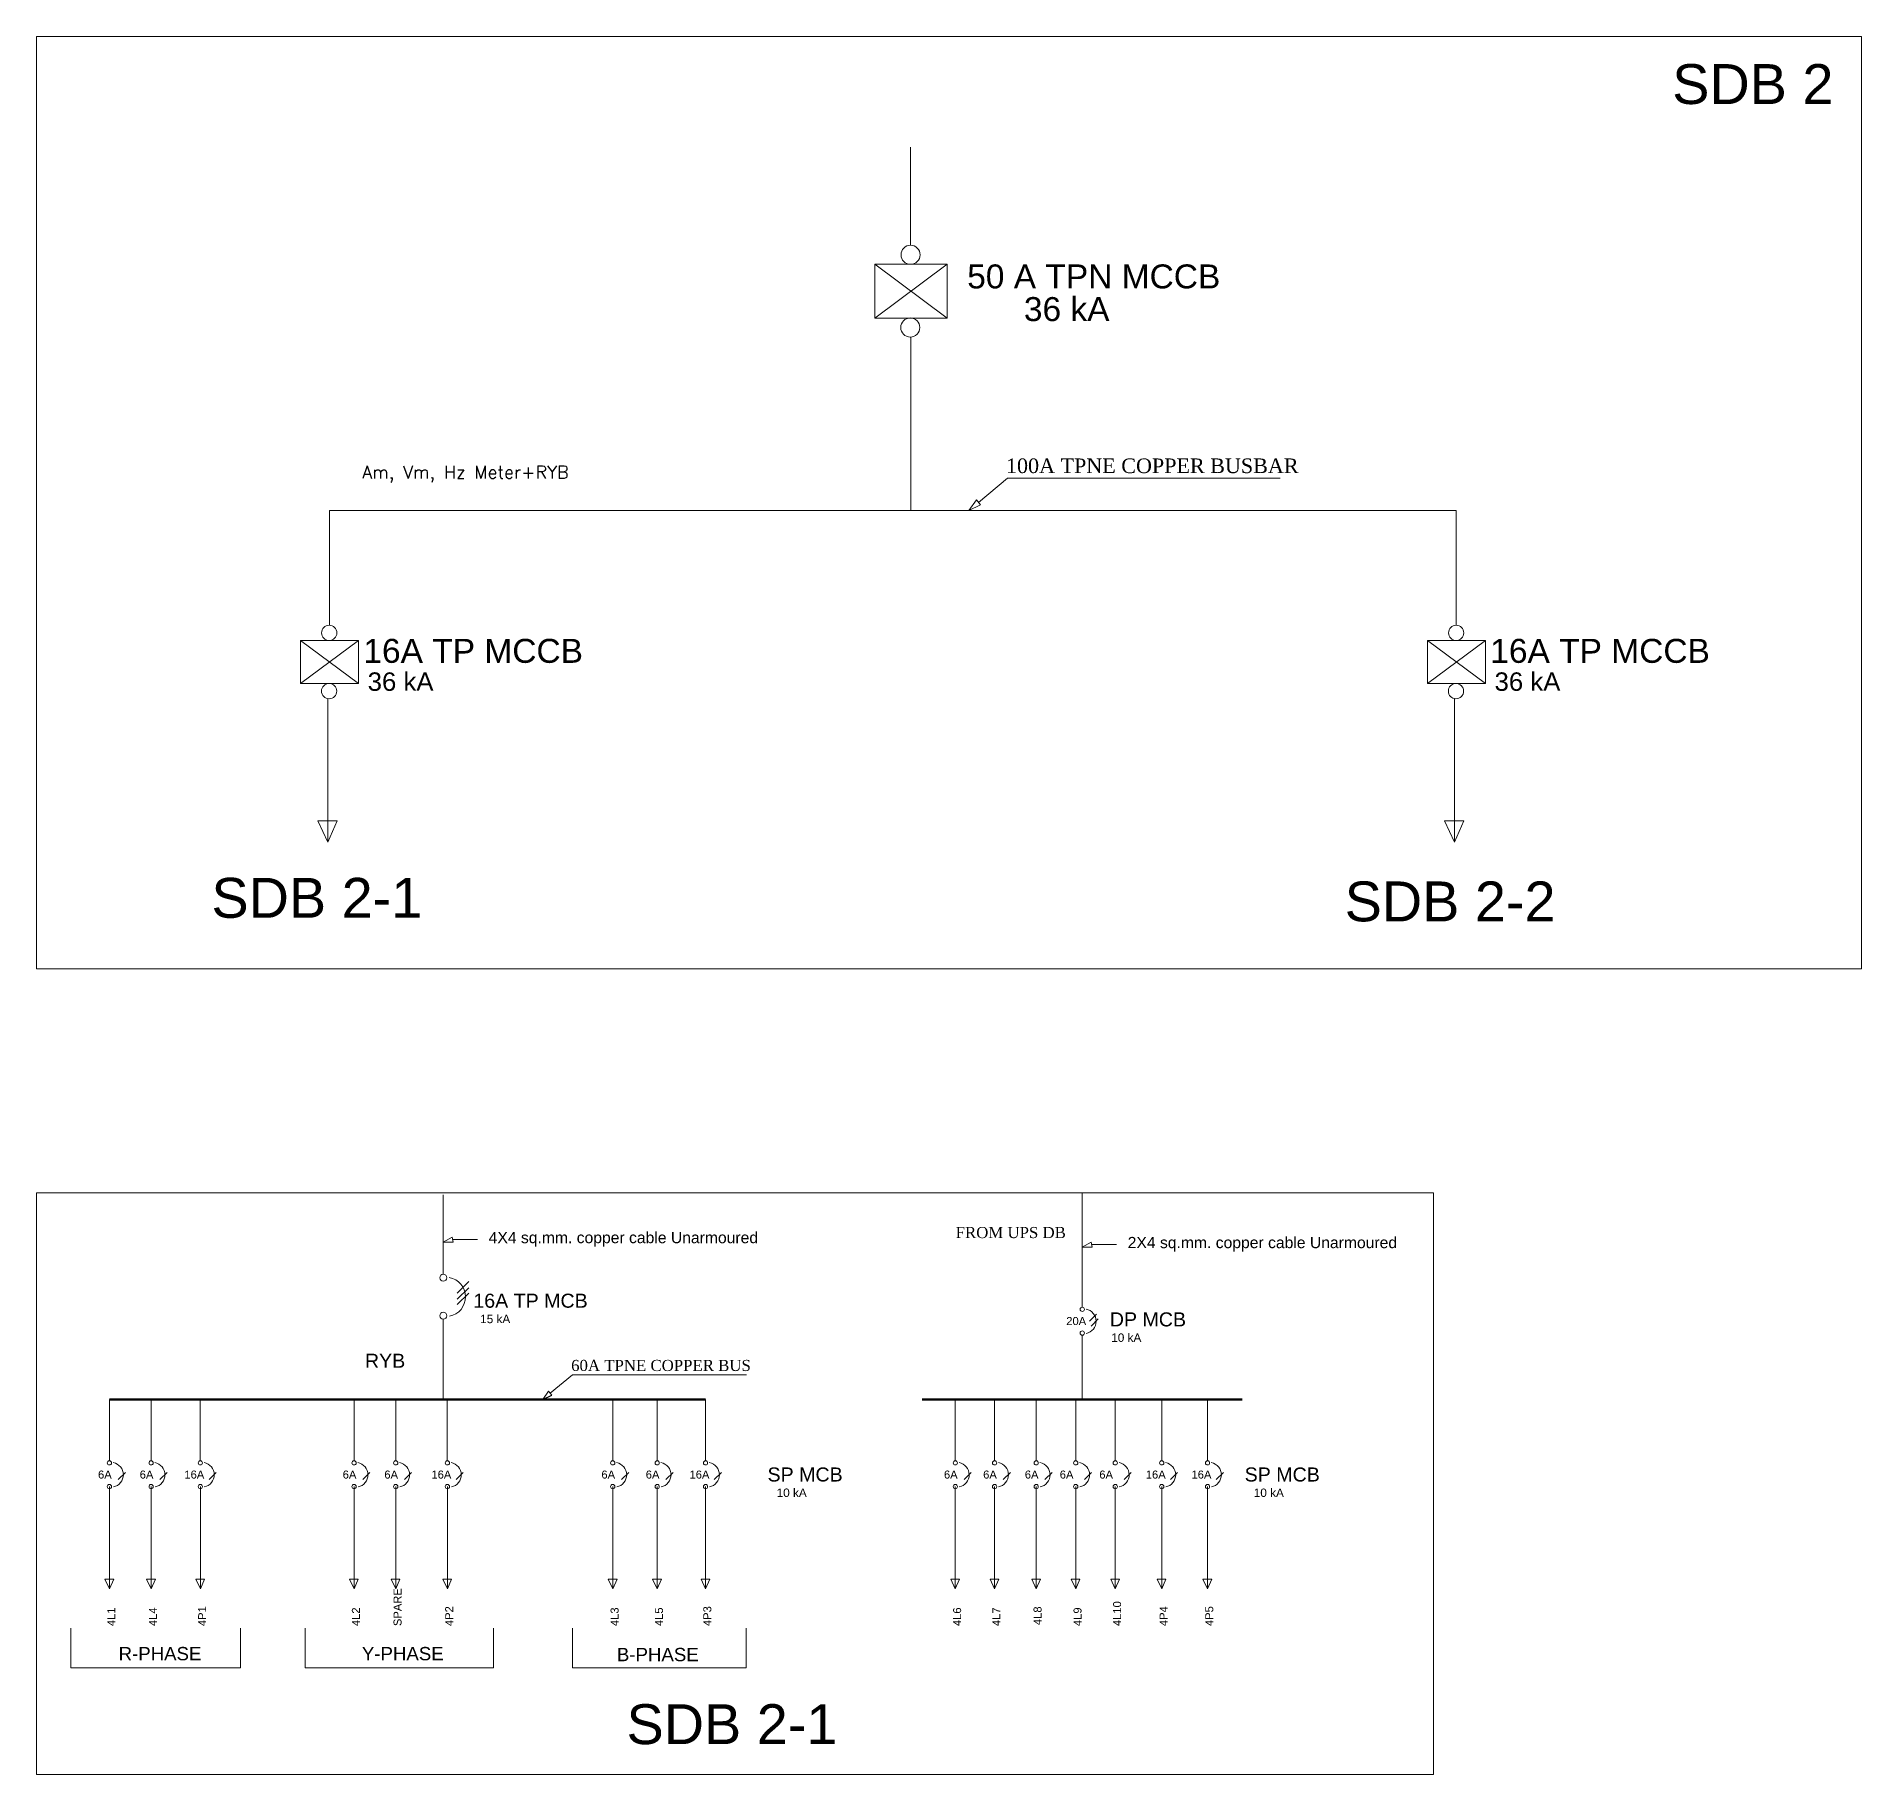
# Model space of a CAD drawing. Header units: millimetres. Extents: x 2390631 to 3136749, y 3674522 to 3929111.
# Drawn here: x 3067778 to 3136749, y 3789909 to 3855617 of the extents above; entities that cross this region are included whole.
import ezdxf

# ---------------------------------------------------------------- set-up
doc = ezdxf.new("R2010")
doc.units = ezdxf.units.MM
doc.header["$MEASUREMENT"] = 0
doc.layers.add('7 POWER PT WIRING', color=3, linetype='Continuous', lineweight=25)
doc.layers.add('Singleline', color=82, linetype='Continuous', lineweight=20)
doc.styles.add('ARIAL', font='arial.ttf')
doc.styles.add('MM', font='dutch.ttf')
doc.styles.add('ordinary', font='romans.shx')
doc.styles.add('ROOM', font='arial.ttf')

msp = doc.modelspace()

# ---------------------------------------------------------------- linework, layer by layer
at = {"layer": '7 POWER PT WIRING'}
msp.add_line((3086911, 3804087), (3087255, 3804247), dxfattribs=at)
at = {"layer": 'Singleline', "ltscale": 3}
for p, q in [((3136749, 3855617), (3067778, 3855617)), ((3067778, 3855617), (3067778, 3820375)), ((3136749, 3820375), (3136749, 3855617)), ((3067778, 3820375), (3136749, 3820375)), ((3120570, 3811900), (3067778, 3811900)), ((3067778, 3811900), (3067778, 3789909)), ((3120570, 3789909), (3120570, 3811900)), ((3067778, 3789909), (3120570, 3789909))]:
    msp.add_line(p, q, dxfattribs=at)
at = {"layer": 'Singleline'}
for p, q in [((3100812, 3847726), (3100812, 3851428)), ((3099456, 3844967), (3102199, 3847004)), ((3102199, 3844967), (3099456, 3847004)), ((3100827, 3837696), (3100827, 3844255)), ((3078848, 3837696), (3121430, 3837696)), ((3103298, 3838102), (3103008, 3837696)), ((3103460, 3837906), (3103008, 3837696)), ((3077759, 3831151), (3079953, 3832781)), ((3079953, 3831151), (3077759, 3832781)), ((3120347, 3831151), (3122541, 3832781)), ((3122541, 3831151), (3120347, 3832781)), ((3083150, 3808820), (3083150, 3811825)), ((3083481, 3810224), (3083150, 3810037)), ((3083530, 3810037), (3083150, 3810037)), ((3107630, 3810036), (3107300, 3809849)), ((3107679, 3809849), (3107300, 3809849)), ((3083149, 3804087), (3083150, 3806788)), ((3083150, 3805873), (3083150, 3807126)), ((3087132, 3804396), (3086911, 3804087))]:
    msp.add_line(p, q, dxfattribs=at)
at = {"layer": 'Singleline', "ltscale": 6}
for p, q in [((3078848, 3837696), (3078848, 3833358)), ((3121430, 3837696), (3121430, 3833358)), ((3078782, 3830586), (3078782, 3825154)), ((3121370, 3830586), (3121370, 3825154))]:
    msp.add_line(p, q, dxfattribs=at)
at = {"layer": 'Singleline', "ltscale": 2.5}
for p, q in [((3103298, 3838102), (3103460, 3837906)), ((3078404, 3825970), (3079137, 3825970)), ((3120992, 3825970), (3121725, 3825970)), ((3083481, 3810224), (3083530, 3810037)), ((3107630, 3810036), (3107679, 3809849)), ((3087132, 3804396), (3087255, 3804247))]:
    msp.add_line(p, q, dxfattribs=at)
at = {"layer": 'Singleline', "color": 2}
for p, q in [((3107300, 3807576), (3107300, 3811900)), ((3083680, 3808112), (3084111, 3808543)), ((3083680, 3807883), (3084111, 3808314)), ((3083680, 3807678), (3084111, 3808110)), ((3107570, 3807046), (3107840, 3807315)), ((3107631, 3806862), (3107900, 3807132)), ((3107300, 3806517), (3107297, 3804087)), ((3079778, 3801773), (3079778, 3804087)), ((3081352, 3801773), (3081352, 3804087)), ((3083304, 3801773), (3083304, 3804087)), ((3102499, 3801773), (3102499, 3804087)), ((3103982, 3801773), (3103982, 3804087)), ((3105556, 3801773), (3105556, 3804087)), ((3107051, 3801773), (3107051, 3804087)), ((3108545, 3801773), (3108545, 3804087)), ((3110302, 3801773), (3110302, 3804087)), ((3112030, 3801773), (3112030, 3804087)), ((3080112, 3801059), (3080381, 3801328)), ((3081686, 3801059), (3081956, 3801328)), ((3083639, 3801059), (3083908, 3801328)), ((3102834, 3801059), (3103103, 3801328)), ((3104316, 3801059), (3104585, 3801328)), ((3105891, 3801059), (3106160, 3801328)), ((3107385, 3801059), (3107654, 3801328)), ((3108880, 3801059), (3109149, 3801328)), ((3110636, 3801059), (3110905, 3801328)), ((3112364, 3801059), (3112633, 3801328)), ((3079781, 3800795), (3079781, 3796929)), ((3081355, 3800795), (3081355, 3796929)), ((3083307, 3800795), (3083307, 3796929)), ((3102502, 3800795), (3102502, 3796929)), ((3103985, 3800795), (3103985, 3796929)), ((3105559, 3800795), (3105559, 3796929)), ((3107054, 3800795), (3107054, 3796929)), ((3108548, 3800795), (3108548, 3796929)), ((3110305, 3800795), (3110305, 3796929)), ((3112033, 3800795), (3112033, 3796929)), ((3079610, 3797296), (3079940, 3797296)), ((3081185, 3797296), (3081515, 3797296)), ((3083137, 3797296), (3083467, 3797296)), ((3102332, 3797296), (3102662, 3797296)), ((3103814, 3797296), (3104144, 3797296)), ((3105389, 3797296), (3105719, 3797296)), ((3106883, 3797296), (3107213, 3797296)), ((3108378, 3797296), (3108708, 3797296)), ((3110134, 3797296), (3110464, 3797296)), ((3111862, 3797296), (3112192, 3797296)), ((3077936, 3795445), (3077936, 3793941)), ((3085045, 3795445), (3085045, 3793941)), ((3077936, 3793941), (3085045, 3793941))]:
    msp.add_line(p, q, dxfattribs=at)
at = {"layer": 'Singleline', "color": 4}
for p, q in [((3083505, 3810130), (3084449, 3810130)), ((3107655, 3809942), (3108599, 3809942))]:
    msp.add_line(p, q, dxfattribs=at)
at = {"layer": 'Singleline', "color": 1, "lineweight": 80}
for p, q in [((3093059, 3804087), (3070532, 3804087)), ((3101251, 3804087), (3113343, 3804087))]:
    msp.add_line(p, q, dxfattribs=at)
at = {"layer": 'Singleline', "color": 1}
for p, q in [((3070532, 3801773), (3070532, 3804087)), ((3072107, 3801773), (3072107, 3804087)), ((3073968, 3801773), (3073968, 3804087)), ((3070866, 3801059), (3071136, 3801328)), ((3072441, 3801059), (3072710, 3801328)), ((3074302, 3801059), (3074571, 3801328)), ((3070535, 3800795), (3070535, 3796929)), ((3072110, 3800795), (3072110, 3796929)), ((3073970, 3800795), (3073970, 3796929)), ((3070365, 3797296), (3070695, 3797296)), ((3071939, 3797296), (3072269, 3797296)), ((3073800, 3797296), (3074130, 3797296)), ((3069080, 3795445), (3069080, 3793941)), ((3075482, 3795445), (3075482, 3793941)), ((3069080, 3793941), (3075482, 3793941))]:
    msp.add_line(p, q, dxfattribs=at)
at = {"layer": 'Singleline', "color": 5}
for p, q in [((3089555, 3801773), (3089555, 3804087)), ((3091232, 3801773), (3091232, 3804087)), ((3093059, 3801773), (3093059, 3804087)), ((3089889, 3801059), (3090158, 3801328)), ((3091566, 3801059), (3091835, 3801328)), ((3093393, 3801059), (3093663, 3801328)), ((3089557, 3800795), (3089557, 3796929)), ((3091235, 3800795), (3091235, 3796929)), ((3093062, 3800795), (3093062, 3796929)), ((3089387, 3797296), (3089717, 3797296)), ((3091064, 3797296), (3091394, 3797296)), ((3092892, 3797296), (3093222, 3797296)), ((3088029, 3795445), (3088029, 3793941)), ((3094600, 3795445), (3094600, 3793941)), ((3088029, 3793941), (3094600, 3793941))]:
    msp.add_line(p, q, dxfattribs=at)
at = {"layer": 'Singleline'}
for points in [[(3099456, 3847004), (3102199, 3847004), (3102199, 3844967), (3099456, 3844967)], [(3077759, 3832781), (3079953, 3832781), (3079953, 3831151), (3077759, 3831151)], [(3120347, 3832781), (3122541, 3832781), (3122541, 3831151), (3120347, 3831151)]]:
    msp.add_lwpolyline(points, close=True, dxfattribs=at)
for points in [[(3114783, 3838916), (3104478, 3838916), (3103379, 3838004)], [(3079137, 3825970), (3078782, 3825154), (3078404, 3825970)], [(3121725, 3825970), (3121370, 3825154), (3120992, 3825970)], [(3094606, 3805016), (3088030, 3805016), (3087193, 3804322)]]:
    msp.add_lwpolyline(points, dxfattribs=at)
at = {"layer": 'Singleline', "color": 1}
for points in [[(3070695, 3797296), (3070535, 3796929), (3070365, 3797296)], [(3072269, 3797296), (3072110, 3796929), (3071939, 3797296)], [(3074130, 3797296), (3073970, 3796929), (3073800, 3797296)]]:
    msp.add_lwpolyline(points, dxfattribs=at)
at = {"layer": 'Singleline', "color": 2}
for points in [[(3079940, 3797296), (3079781, 3796929), (3079610, 3797296)], [(3081515, 3797296), (3081355, 3796929), (3081185, 3797296)], [(3083467, 3797296), (3083307, 3796929), (3083137, 3797296)], [(3102662, 3797296), (3102502, 3796929), (3102332, 3797296)], [(3104144, 3797296), (3103985, 3796929), (3103814, 3797296)], [(3105719, 3797296), (3105559, 3796929), (3105389, 3797296)], [(3107213, 3797296), (3107054, 3796929), (3106883, 3797296)], [(3108708, 3797296), (3108548, 3796929), (3108378, 3797296)], [(3110464, 3797296), (3110305, 3796929), (3110134, 3797296)], [(3112192, 3797296), (3112033, 3796929), (3111862, 3797296)]]:
    msp.add_lwpolyline(points, dxfattribs=at)
at = {"layer": 'Singleline', "color": 5}
for points in [[(3089717, 3797296), (3089557, 3796929), (3089387, 3797296)], [(3091394, 3797296), (3091235, 3796929), (3091064, 3797296)], [(3093222, 3797296), (3093062, 3796929), (3092892, 3797296)]]:
    msp.add_lwpolyline(points, dxfattribs=at)
at = {"layer": 'Singleline', "color": 2}
for centre, radius in [((3083150, 3808691), 129), ((3083150, 3807255), 129), ((3107300, 3807495), 80.5), ((3107300, 3806598), 80.5), ((3079781, 3801692), 80.5), ((3081355, 3801692), 80.5), ((3083307, 3801692), 80.5), ((3102502, 3801692), 80.5), ((3103985, 3801692), 80.5), ((3105559, 3801692), 80.5), ((3107054, 3801692), 80.5), ((3108548, 3801692), 80.5), ((3110305, 3801692), 80.5), ((3112033, 3801692), 80.5), ((3079781, 3800795), 80.5), ((3081355, 3800795), 80.5), ((3083307, 3800795), 80.5), ((3102502, 3800795), 80.5), ((3103985, 3800795), 80.5), ((3105559, 3800795), 80.5), ((3107054, 3800795), 80.5), ((3108548, 3800795), 80.5), ((3110305, 3800795), 80.5), ((3112033, 3800795), 80.5)]:
    msp.add_circle(centre, radius, dxfattribs=at)
at = {"layer": 'Singleline', "color": 1}
for centre in [(3070535, 3801692), (3072110, 3801692), (3073970, 3801692), (3070535, 3800795), (3072110, 3800795), (3073970, 3800795)]:
    msp.add_circle(centre, 80.5, dxfattribs=at)
at = {"layer": 'Singleline', "color": 5}
for centre in [(3089557, 3801692), (3091235, 3801692), (3093062, 3801692), (3089557, 3800795), (3091235, 3800795), (3093062, 3800795)]:
    msp.add_circle(centre, 80.5, dxfattribs=at)
at = {"layer": 'Singleline', "color": 2}
for centre, radius in [((3083242, 3807968), 747), ((3107357, 3807044), 467), ((3079838, 3801240), 467), ((3081413, 3801240), 467), ((3083365, 3801240), 467), ((3102560, 3801240), 467), ((3104043, 3801240), 467), ((3105617, 3801240), 467), ((3107112, 3801240), 467), ((3108606, 3801240), 467), ((3110363, 3801240), 467), ((3112090, 3801240), 467)]:
    msp.add_arc(centre, radius, 281.24796, 79.48748, dxfattribs=at)
at = {"layer": 'Singleline', "color": 1}
for centre in [(3070593, 3801240), (3072167, 3801240), (3074028, 3801240)]:
    msp.add_arc(centre, 467, 281.24796, 79.48748, dxfattribs=at)
at = {"layer": 'Singleline', "color": 5}
for centre in [(3089615, 3801240), (3091292, 3801240), (3093120, 3801240)]:
    msp.add_arc(centre, 467, 281.24796, 79.48748, dxfattribs=at)
at = {"layer": 'Singleline', "extrusion": (0, 0, -1)}
for centre, major_axis, start_param, end_param in [((3100810, 3847365), (255, 255), -0.785526, 5.497659), ((3100801, 3844615), (-255, 255), 0.78527, 7.068455), ((3078842, 3833069), (204, 204), -0.785526, 5.497659), ((3121430, 3833069), (204, 204), -0.785526, 5.497659), ((3078835, 3830870), (-204, 204), 0.78527, 7.068455), ((3121423, 3830870), (-204, 204), 0.78527, 7.068455)]:
    msp.add_ellipse(centre, major_axis=major_axis, ratio=1, start_param=start_param, end_param=end_param, dxfattribs=at)

# ---------------------------------------------------------------- texts
at = {"layer": 'Singleline', "color": 1}
for s, height, style, p in [('50 A TPN MCCB', 906.23, 'ROOM', (3102951, 3846093)), ('36 kA', 906.2, 'ROOM', (3105094, 3844858)), ('100A TPNE COPPER BUSBAR', 552.44, 'MM', (3104416, 3839111)), ('16A TP MCCB ', 906.23, 'ROOM', (3080131, 3831937)), ('16A TP MCCB ', 906.23, 'ROOM', (3122719, 3831937)), ('36 kA', 697.1, 'ROOM', (3080293, 3830879)), ('36 kA', 697.1, 'ROOM', (3122881, 3830879)), ('FROM UPS DB', 420.38, 'MM', (3102515, 3810190)), ('16A TP MCB', 530.5, 'ROOM', (3084286, 3807557)), ('15 kA', 318.3, 'ROOM', (3084545, 3806973)), (' DP MCB', 530.5, 'ROOM', (3108135, 3806851)), ('10 kA', 318.3, 'ROOM', (3108395, 3806267)), (' RYB', 530.5, 'ROOM', (3079984, 3805287)), ('60A TPNE COPPER BUS', 420.38, 'MM', (3087983, 3805164)), ('6A  ', 302.4, 'ARIAL', (3070104, 3801098)), ('6A  ', 302.4, 'ARIAL', (3071679, 3801098)), ('16A  ', 302.4, 'ARIAL', (3073366, 3801098)), (' SP MCB', 530.5, 'ROOM', (3095199, 3800987)), (' SP MCB', 530.5, 'ROOM', (3113231, 3800987)), ('10 kA', 318.3, 'ROOM', (3095750, 3800403)), ('10 kA', 318.3, 'ROOM', (3113782, 3800403)), ('R-PHASE', 504, 'ARIAL', (3070880, 3794227))]:
    msp.add_text(s, height=height, dxfattribs=dict(at, style=style)).set_placement(p)
at = {"layer": 'Singleline', "style": 'ROOM'}
for s, p in [('4X4 sq.mm. copper cable Unarmoured', (3084867, 3809997)), ('2X4 sq.mm. copper cable Unarmoured', (3109017, 3809809))]:
    msp.add_text(s, height=424.37, dxfattribs=at).set_placement(p)
at = {"layer": 'Singleline', "color": 2, "style": 'ARIAL'}
for s, height, p in [('20A  ', 302.4, (3106695, 3806902)), ('6A  ', 302.4, (3079350, 3801098)), ('6A  ', 302.4, (3080924, 3801098)), ('16A  ', 302.4, (3082703, 3801098)), ('6A  ', 302.4, (3102072, 3801098)), ('6A  ', 302.4, (3103554, 3801098)), ('6A  ', 302.4, (3105129, 3801098)), ('6A  ', 302.4, (3106450, 3801098)), ('6A  ', 302.4, (3107944, 3801098)), ('16A  ', 302.4, (3109701, 3801098)), ('16A  ', 302.4, (3111429, 3801098)), ('Y-PHASE', 504, (3080075, 3794227))]:
    msp.add_text(s, height=height, dxfattribs=at).set_placement(p)
at = {"layer": 'Singleline', "color": 5, "style": 'ARIAL'}
for s, height, p in [('6A  ', 302.4, (3089127, 3801098)), ('6A  ', 302.4, (3090804, 3801098)), ('16A  ', 302.4, (3092458, 3801098)), ('B-PHASE', 504, (3089713, 3794193))]:
    msp.add_text(s, height=height, dxfattribs=at).set_placement(p)
at = {"layer": 'Singleline', "color": 2, "style": 'ARIAL'}
for s, p in [('SPARE', (3081573, 3795521)), ('4L2', (3079999, 3795521)), ('4P2', (3083526, 3795521)), ('4L6', (3102721, 3795521)), ('4L7', (3104203, 3795521)), ('4L8', (3105760, 3795559)), ('4L9', (3107272, 3795521)), ('4L10', (3108767, 3795521)), ('4P4', (3110523, 3795521)), ('4P5', (3112251, 3795521))]:
    msp.add_text(s, height=302.4, rotation=90, dxfattribs=at).set_placement(p)
at = {"layer": 'Singleline', "color": 1, "style": 'ARIAL'}
for s, p in [('4L1', (3070753, 3795521)), ('4L4', (3072328, 3795521)), ('4P1', (3074189, 3795521))]:
    msp.add_text(s, height=302.4, rotation=90, dxfattribs=at).set_placement(p)
at = {"layer": 'Singleline', "color": 5, "style": 'ARIAL'}
for s, p in [('4L3', (3089776, 3795521)), ('4L5', (3091453, 3795521)), ('4P3', (3093280, 3795521))]:
    msp.add_text(s, height=302.4, rotation=90, dxfattribs=at).set_placement(p)
at = {"layer": 'Singleline', "color": 1, "linetype": 'Continuous', "lineweight": 35, "char_height": 1509.3, "attachment_point": 5, "style": 'ARIAL'}
for s, insert, width in [('SDB 2', (3132642, 3853808), 8868.92), ('SDB 2-1', (3078373, 3823042), 18869.05), ('SDB 2-2', (3121201, 3822907), 8868.92), ('SDB 2-1', (3094060, 3791802), 18869.05)]:
    msp.add_mtext(s, dxfattribs=dict(at, insert=insert, width=width))
at = {"layer": 'Singleline', "insert": (3083987, 3839390), "char_height": 486.65, "width": 14055.45, "attachment_point": 2, "style": 'ordinary'}
msp.add_mtext('Am, Vm, Hz Meter+RYB', dxfattribs=at)

doc.saveas('drawing.dxf')
